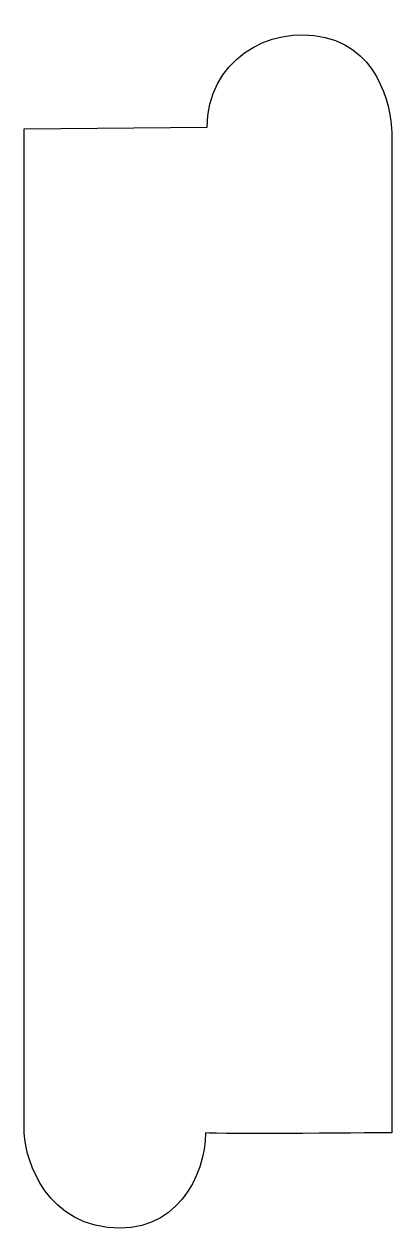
# Model space of a CAD drawing. Header units: centimetres. Extents: x -2.9 to 2.9, y -9.6 to 9.7.
import ezdxf

# ---------------------------------------------------------------- set-up
doc = ezdxf.new("R2010")
doc.units = ezdxf.units.CM
doc.header["$MEASUREMENT"] = 0
doc.layers.add('Camada 1', color=7, linetype='Continuous')

msp = doc.modelspace()

# ---------------------------------------------------------------- linework, layer by layer
at = {"layer": 'Camada 1'}
msp.add_open_spline([(-2.92365, 8.00195), (-2.92365, 8.00195), (-2.92365, -7.97888), (-2.92365, -7.97888), (-2.92365, -7.97888), (-2.92365, -8.25127), (-2.68552, -9.35471), (-1.60073, -9.48701), (-1.60073, -9.48701), (-0.51594, -9.61931), (-0.03969, -8.65931), (-0.03969, -7.97889), (-0.03969, -7.97889), (0.11906, -8.00535), (2.92364, -7.97889), (2.92364, -7.97889), (2.92364, -7.97889), (2.92364, -7.97889), (2.92364, 7.94903), (2.92364, 7.94903), (2.92364, 7.94903), (2.92364, 8.19345), (2.79135, 9.24549), (1.86531, 9.45715), (1.86531, 9.45715), (0.93927, 9.66881), (-0.01323, 9.06768), (-0.01323, 8.0284), (-0.01323, 8.0284), (-0.01323, 8.0284), (-2.92365, 8.00195), (-2.92365, 8.00195)], degree=3, knots=[0, 0, 0, 0, 0.11111111, 0.11111111, 0.11111111, 0.11111111, 0.22222222, 0.22222222, 0.22222222, 0.22222222, 0.33333333, 0.33333333, 0.33333333, 0.33333333, 0.44444444, 0.44444444, 0.44444444, 0.44444444, 0.55555556, 0.55555556, 0.55555556, 0.55555556, 0.66666667, 0.66666667, 0.66666667, 0.66666667, 0.77777778, 0.77777778, 0.77777778, 0.77777778, 1, 1, 1, 1], dxfattribs=at)

doc.saveas('drawing.dxf')
